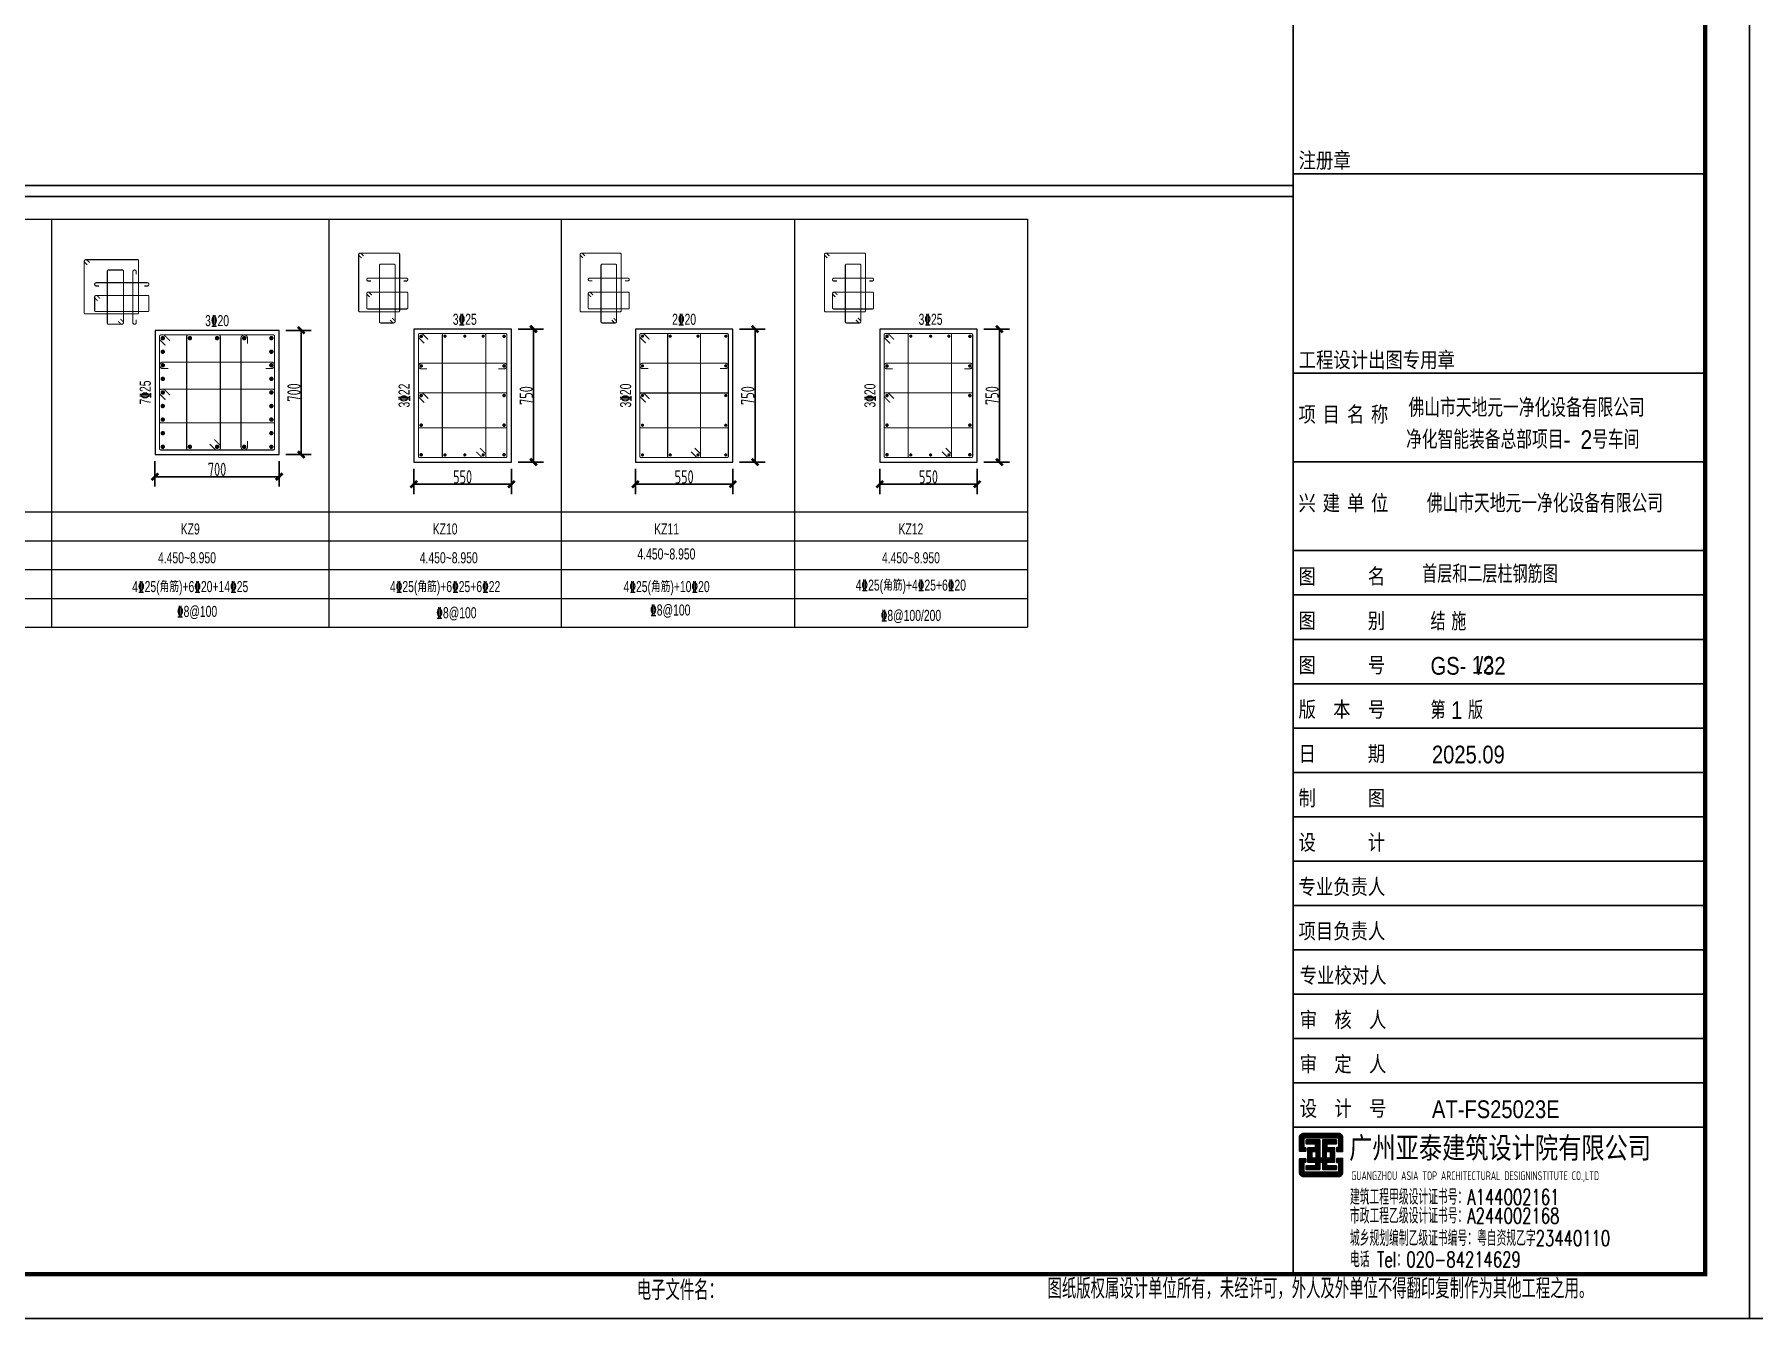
# Model space of a CAD drawing. Extents: x -695511 to 885008, y -751583 to -95266.
# Drawn here: x 291143 to 329928, y -295437 to -266473 of the extents above; entities that cross this region are included whole.
import ezdxf
from ezdxf.enums import TextEntityAlignment as Align

# ---------------------------------------------------------------- set-up
doc = ezdxf.new("R2010")
doc.units = 0
doc.header["$LTSCALE"] = 1000
doc.header["$MEASUREMENT"] = 0
for name, color, linetype in [('13', 13, 'Continuous'), ('14', 1, 'Continuous'), ('_0', 7, 'Continuous'), ('PUB_TITLE', 4, 'Continuous')]:
    doc.layers.add(name, color=color, linetype=linetype)
for name, color, linetype, lineweight in [('柱原位标注', 7, 'Continuous', 18), ('柱尺寸标注', 3, 'Continuous', 18), ('柱截面轮廓', 7, 'Continuous', 18), ('柱箍筋', 1, 'Continuous', 25), ('柱纵筋', 1, 'Continuous', 70), ('柱表文字', 7, 'Continuous', 18), ('柱表边线', 253, 'Continuous', 18)]:
    doc.layers.add(name, color=color, linetype=linetype, lineweight=lineweight)
doc.styles.add('_HZTXT', font='gs_txt.shx', dxfattribs={"width": 0.8, "bigfont": 'HZTXT.shx'})
doc.styles.add('HT', font='simhei.ttf', dxfattribs={"width": 0.7})
doc.styles.add('hztxt', font='romand_pkpm', dxfattribs={"bigfont": 'gbcbig'})
doc.styles.add('hztxt0', font='romans.shx', dxfattribs={"bigfont": 'gbcbig0.shx'})
doc.styles.get("Standard").update_dxf_attribs({"font": 'gbenor.shx', "bigfont": 'gbcbig.shx'})
doc.styles.add('宋体', font='simsun.ttc')
doc.styles.add('样式 1', font='GS_TXT.shx', dxfattribs={"width": 0.7, "height": 375, "bigfont": 'yjkchn.shx'})
doc.styles.add('盈建科标注', font='yjkeng.shx', dxfattribs={"width": 0.7, "height": 300, "bigfont": 'yjkchn.shx'})
doc.dimstyles.new('盈建科结构', dxfattribs={"dimscale": 150, "dimtxt": 2.5, "dimasz": 1, "dimexe": 1.5, "dimexo": 1.5, "dimgap": 1, "dimtad": 1, "dimdec": 0, "dimzin": 0, "dimdsep": 46, "dimtxsty": '盈建科标注', "dimblk": 'ARCHTICK', "dimcen": 0.09, "dimclrt": 7, "dimadec": 0, "dimazin": 0, "dimtfac": 1, "dimtdec": 4, "dimtix": 1, "dimtmove": 2, "dimatfit": 3, "dimfxl": 1, "dimtolj": 1, "dimtzin": 0, "dimarcsym": 0})

# ---------------------------------------------------------------- blocks, each defined once
blk = doc.blocks.new('弘吉车间2')
at = {"layer": '14'}
h = blk.add_hatch(dxfattribs=at)
h.set_pattern_fill('ANSI31', color=256, scale=100, angle=135, style=0)
h.set_pattern_definition([(180, (-226475.39, -78017.824), (-3e-15, -12.5), [])])
edge = h.paths.add_edge_path()
edge.add_line((-9011, 2855), (-9011, 2773))
edge.add_line((-9011, 2773), (-9152, 2773))
edge.add_line((-9152, 2773), (-9152, 3084))
edge.add_arc((-9062, 3084), 90, 90, 180, ccw=False)
edge.add_line((-9062, 3174), (-8271, 3174))
edge.add_arc((-8271, 3084), 90, 0, 90, ccw=False)
edge.add_line((-8181, 3084), (-8181, 2768))
edge.add_line((-8181, 2768), (-8311, 2768))
edge.add_line((-8311, 2768), (-8311, 2862))
edge.add_line((-8311, 2862), (-8282, 2862))
edge.add_line((-8282, 2862), (-8268, 2862))
edge.add_line((-8268, 2862), (-8268, 3074))
edge.add_line((-8268, 3074), (-9055, 3074))
edge.add_line((-9055, 3074), (-9055, 2855))
edge.add_line((-9055, 2855), (-9011, 2855))
h.paths.add_polyline_path([(-8629, 2622), (-8629, 3030), (-8321, 3030), (-8321, 2942), (-8535, 2942), (-8535, 2855), (-8362, 2855), (-8362, 2525), (-8542, 2525), (-8542, 2442), (-8320, 2442), (-8320, 2365), (-8628, 2365), (-8628, 2526), (-8697, 2526), (-8697, 2365), (-9006, 2365), (-9006, 2442), (-8784, 2442), (-8784, 2525), (-8963, 2525), (-8963, 2855), (-8790, 2855), (-8790, 2942), (-9004, 2942), (-9004, 3030), (-8697, 3030), (-8697, 2622)])
h.paths.add_polyline_path([(-8874, 2772), (-8776, 2772), (-8776, 2616), (-8874, 2616)], flags=16)
h.paths.add_polyline_path([(-8452, 2772), (-8549, 2772), (-8549, 2616), (-8452, 2616)], flags=16)
edge = h.paths.add_edge_path()
edge.add_line((-9011, 2525), (-9011, 2607))
edge.add_line((-9011, 2607), (-9152, 2607))
edge.add_line((-9152, 2607), (-9152, 2296))
edge.add_arc((-9062, 2296), 90, 180, 270)
edge.add_line((-9062, 2206), (-8271, 2206))
edge.add_arc((-8271, 2296), 90, 270, 360)
edge.add_line((-8181, 2296), (-8181, 2612))
edge.add_line((-8181, 2612), (-8311, 2612))
edge.add_line((-8311, 2612), (-8311, 2518))
edge.add_line((-8311, 2518), (-8282, 2518))
edge.add_line((-8282, 2518), (-8268, 2518))
edge.add_line((-8268, 2518), (-8268, 2306))
edge.add_line((-8268, 2306), (-9055, 2306))
edge.add_line((-9055, 2306), (-9055, 2525))
edge.add_line((-9055, 2525), (-9011, 2525))
for p, q in [((-9300, 29320), (-9300, 0)), ((-9300, 29320), (0, 29320)), ((-9300, 24820), (0, 24820)), ((-9300, 20320), (0, 20320)), ((-9300, 18320), (0, 18320)), ((-9300, 16320), (0, 16320)), ((-9300, 15320), (0, 15320)), ((-9300, 14320), (0, 14320)), ((-9300, 13320), (0, 13320)), ((-9300, 12320), (0, 12320)), ((-9300, 11320), (0, 11320)), ((-9300, 10320), (0, 10320)), ((-9300, 9320), (0, 9320)), ((-9300, 8320), (0, 8320)), ((-9300, 7320), (0, 7320)), ((-9300, 6320), (0, 6320)), ((-9300, 5320), (0, 5320)), ((-9300, 4320), (0, 4320)), ((-9300, 3320), (0, 3320)), ((-9300, 3320), (0, 3320))]:
    blk.add_line(p, q, dxfattribs=at)
for points in [[(-9300, 0), (0, 0), (0, 29320), (-9300, 29320)], [(-8874, 2772), (-8776, 2772), (-8776, 2616), (-8874, 2616)], [(-8452, 2772), (-8549, 2772), (-8549, 2616), (-8452, 2616)]]:
    blk.add_lwpolyline(points, close=True, dxfattribs=at)
for points in [[(-9011, 2855), (-9011, 2773), (-9152, 2773), (-9152, 3084, -0.414214), (-9062, 3174), (-8271, 3174, -0.414214), (-8181, 3084), (-8181, 2768), (-8311, 2768), (-8311, 2862), (-8282, 2862), (-8268, 2862), (-8268, 3074), (-9055, 3074), (-9055, 2855)], [(-9011, 2525), (-9011, 2607), (-9152, 2607), (-9152, 2296, 0.414214), (-9062, 2206), (-8271, 2206, 0.414214), (-8181, 2296), (-8181, 2612), (-8311, 2612), (-8311, 2518), (-8282, 2518), (-8268, 2518), (-8268, 2306), (-9055, 2306), (-9055, 2525)]]:
    blk.add_lwpolyline(points, format="xyb", close=True, dxfattribs=at)
blk.add_lwpolyline([(-8629, 2622), (-8629, 2622), (-8629, 3030), (-8321, 3030), (-8321, 2942), (-8535, 2942), (-8535, 2855), (-8362, 2855), (-8362, 2525), (-8542, 2525), (-8542, 2442), (-8320, 2442), (-8320, 2365), (-8628, 2365), (-8628, 2526), (-8697, 2526), (-8697, 2365), (-9006, 2365), (-9006, 2442), (-8784, 2442), (-8784, 2525), (-8963, 2525), (-8963, 2855), (-8790, 2855), (-8790, 2942), (-9004, 2942), (-9004, 3030), (-8697, 3030), (-8697, 2622), (-8629, 2622)], dxfattribs=at)
at = {"layer": '13', "color": 7, "style": '_HZTXT', "width": 0.85}
for s, height, p in [('佛山市天地元一净化设备有限公司', 417.91, (-6694, 19336)), ('净化智能装备总部项目-', 417.91, (-6750, 18616)), ('2号车间', 417.9, (-2815, 18616)), ('佛山市天地元一净化设备有限公司', 417.91, (-6282, 17179)), ('结 施', 400, (-6198, 14522)), ('GS-  /32', 400, (-6198, 13522)), ('第 1 版', 400, (-6198, 12522)), ('2025.09', 400, (-6166, 11522)), ('AT-FS25023E', 400, (-6166, 3522))]:
    blk.add_text(s, height=height, dxfattribs=at).set_placement(p)
at = {"layer": '13', "style": 'hztxt', "width": 0.7}
for s, p in [('建筑工程甲级设计证书号：A144002161', (-8015, 1568)), ('市政工程乙级设计证书号：A244002168', (-8015, 1144)), ('城乡规划编制乙级证书编号：粤自资规乙字23440110', (-8015, 639)), ('电话 Tel：020-84214629', (-8015, 159))]:
    blk.add_text(s, height=350, rotation=359.9997, dxfattribs=at).set_placement(p)
at = {"layer": '14'}
for s, height, style, width, p in [('注册章', 350, '宋体', 0.82, (-9173, 24949)), ('工程设计出图专用章', 350, '宋体', 0.82, (-9173, 20449)), ('项', 350, '宋体', 0.82, (-9176, 19220)), ('目', 350, '宋体', 0.82, (-8632, 19220)), ('名', 350, '宋体', 0.82, (-8081, 19220)), ('称', 350, '宋体', 0.82, (-7542, 19220)), ('兴', 350, '宋体', 0.82, (-9176, 17220)), ('建', 350, '宋体', 0.82, (-8632, 17220)), ('单', 350, '宋体', 0.82, (-8081, 17220)), ('位', 350, '宋体', 0.82, (-7542, 17220)), ('图      名', 350, '宋体', 0.82, (-9176, 15566)), ('图      别', 350, '宋体', 0.82, (-9176, 14566)), ('图      号', 350, '宋体', 0.82, (-9176, 13566)), ('版  本  号', 350, '宋体', 0.82, (-9176, 12566)), ('日      期', 350, '宋体', 0.82, (-9176, 11566)), ('制      图', 350, '宋体', 0.82, (-9176, 10566)), ('设      计', 350, '宋体', 0.82, (-9176, 9566)), ('专业负责人', 350, '宋体', 0.82, (-9176, 8566)), ('项目负责人', 350, '宋体', 0.82, (-9176, 7566)), ('专业校对人', 350, '宋体', 0.82, (-9149, 6566, -24845)), ('审  核  人', 350, '宋体', 0.82, (-9149, 5566, -24845)), ('审  定  人', 350, '宋体', 0.82, (-9149, 4566, -24845)), ('设  计  号', 350, '宋体', 0.82, (-9149, 3566, -24845)), ('广州亚泰建筑设计院有限公司', 480, 'HT', 0.8, (-8033, 2612))]:
    blk.add_text(s, height=height, dxfattribs=dict(at, style=style, width=width)).set_placement(p)
at = {"layer": '14', "width": 0.8}
blk.add_text('GUANGZHOU ASIA TOP ARCHITECTURAL DESIGNINSTITUTE CO.,LTD', height=198, rotation=359.9997, dxfattribs=at).set_placement((-7987, 2124, -24845))
at = {"layer": '14', "style": 'hztxt0'}
for s, p in [('电子文件名：', (-24105, -584)), ('图纸版权属设计单位所有，未经许可，外人及外单位不得翻印复制作为其他工程之用。', (-14838, -548))]:
    blk.add_text(s, height=450, rotation=359.9997, dxfattribs=at).set_placement(p)
blk = doc.blocks.new('_ArchTick')
at = {"color": 0, "linetype": 'ByBlock', "const_width": 0.4}
blk.add_lwpolyline([(-0.5, -0.5), (0.5, 0.5)], dxfattribs=at)
blk = doc.blocks.new('*D364')
at = {"layer": 'Defpoints', "color": 0, "transparency": 16777216}
for p in [(293864, -275948), (296664, -275948), (296664, -276448)]:
    blk.add_point(p, dxfattribs=at)
at = {"layer": '柱尺寸标注', "color": 0, "lineweight": -2, "transparency": 16777216}
for p, q in [((293864, -276098), (293864, -276673)), ((296664, -276098), (296664, -276673)), ((293864, -276448), (296664, -276448))]:
    blk.add_line(p, q, dxfattribs=at)
at = {"layer": '柱尺寸标注', "color": 0, "linetype": 'ByBlock', "lineweight": -2, "transparency": 16777216, "xscale": 150, "yscale": 150, "zscale": 150, "rotation": 180}
blk.add_blockref('_ArchTick', (293864, -276448), dxfattribs=at)
at = {"layer": '柱尺寸标注', "color": 0, "linetype": 'ByBlock', "lineweight": -2, "transparency": 16777216, "xscale": 150, "yscale": 150, "zscale": 150}
blk.add_blockref('_ArchTick', (296664, -276448), dxfattribs=at)
at = {"layer": '柱尺寸标注', "color": 7, "lineweight": 18, "transparency": 16777216, "insert": (295264, -276283), "char_height": 300, "attachment_point": 5, "style": '盈建科标注'}
blk.add_mtext('\\A1;700', dxfattribs=at)
blk = doc.blocks.new('*D365')
at = {"layer": 'Defpoints', "color": 0, "transparency": 16777216}
for p in [(296664, -273148), (297164, -273148), (296664, -275948)]:
    blk.add_point(p, dxfattribs=at)
at = {"layer": '柱尺寸标注', "color": 0, "lineweight": -2, "transparency": 16777216}
for p, q in [((296814, -273148), (297389, -273148)), ((297164, -275948), (297164, -273148)), ((296814, -275948), (297389, -275948))]:
    blk.add_line(p, q, dxfattribs=at)
at = {"layer": '柱尺寸标注', "color": 0, "linetype": 'ByBlock', "lineweight": -2, "transparency": 16777216, "xscale": 150, "yscale": 150, "zscale": 150}
for p, rotation in [((297164, -273148), 90), ((297164, -275948), 270)]:
    blk.add_blockref('_ArchTick', p, dxfattribs=dict(at, rotation=rotation))
at = {"layer": '柱尺寸标注', "color": 7, "lineweight": 18, "transparency": 16777216, "insert": (296999, -274548), "char_height": 300, "attachment_point": 5, "rotation": 90, "style": '盈建科标注'}
blk.add_mtext('\\A1;700', dxfattribs=at)
blk = doc.blocks.new('*D376')
at = {"layer": 'Defpoints', "color": 0, "transparency": 16777216}
for p in [(299704, -276118), (301904, -276118), (301904, -276618)]:
    blk.add_point(p, dxfattribs=at)
at = {"layer": '柱尺寸标注', "color": 0, "lineweight": -2, "transparency": 16777216}
for p, q in [((299704, -276268), (299704, -276843)), ((301904, -276268), (301904, -276843)), ((299704, -276618), (301904, -276618))]:
    blk.add_line(p, q, dxfattribs=at)
at = {"layer": '柱尺寸标注', "color": 0, "linetype": 'ByBlock', "lineweight": -2, "transparency": 16777216, "xscale": 150, "yscale": 150, "zscale": 150, "rotation": 180}
blk.add_blockref('_ArchTick', (299704, -276618), dxfattribs=at)
at = {"layer": '柱尺寸标注', "color": 0, "linetype": 'ByBlock', "lineweight": -2, "transparency": 16777216, "xscale": 150, "yscale": 150, "zscale": 150}
blk.add_blockref('_ArchTick', (301904, -276618), dxfattribs=at)
at = {"layer": '柱尺寸标注', "color": 7, "lineweight": 18, "transparency": 16777216, "insert": (300804, -276453), "char_height": 300, "attachment_point": 5, "style": '盈建科标注'}
blk.add_mtext('\\A1;550', dxfattribs=at)
blk = doc.blocks.new('*D377')
at = {"layer": 'Defpoints', "color": 0, "transparency": 16777216}
for p in [(301904, -273118), (302404, -273118), (301904, -276118)]:
    blk.add_point(p, dxfattribs=at)
at = {"layer": '柱尺寸标注', "color": 0, "lineweight": -2, "transparency": 16777216}
for p, q in [((302054, -273118), (302629, -273118)), ((302404, -276118), (302404, -273118)), ((302054, -276118), (302629, -276118))]:
    blk.add_line(p, q, dxfattribs=at)
at = {"layer": '柱尺寸标注', "color": 0, "linetype": 'ByBlock', "lineweight": -2, "transparency": 16777216, "xscale": 150, "yscale": 150, "zscale": 150}
for p, rotation in [((302404, -273118), 90), ((302404, -276118), 270)]:
    blk.add_blockref('_ArchTick', p, dxfattribs=dict(at, rotation=rotation))
at = {"layer": '柱尺寸标注', "color": 7, "lineweight": 18, "transparency": 16777216, "insert": (302239, -274618), "char_height": 300, "attachment_point": 5, "rotation": 90, "style": '盈建科标注'}
blk.add_mtext('\\A1;750', dxfattribs=at)
blk = doc.blocks.new('*D378')
at = {"layer": 'Defpoints', "color": 0, "transparency": 16777216}
for p in [(304701, -276118), (306901, -276118), (306901, -276618)]:
    blk.add_point(p, dxfattribs=at)
at = {"layer": '柱尺寸标注', "color": 0, "lineweight": -2, "transparency": 16777216}
for p, q in [((304701, -276268), (304701, -276843)), ((306901, -276268), (306901, -276843)), ((304701, -276618), (306901, -276618))]:
    blk.add_line(p, q, dxfattribs=at)
at = {"layer": '柱尺寸标注', "color": 0, "linetype": 'ByBlock', "lineweight": -2, "transparency": 16777216, "xscale": 150, "yscale": 150, "zscale": 150, "rotation": 180}
blk.add_blockref('_ArchTick', (304701, -276618), dxfattribs=at)
at = {"layer": '柱尺寸标注', "color": 0, "linetype": 'ByBlock', "lineweight": -2, "transparency": 16777216, "xscale": 150, "yscale": 150, "zscale": 150}
blk.add_blockref('_ArchTick', (306901, -276618), dxfattribs=at)
at = {"layer": '柱尺寸标注', "color": 7, "lineweight": 18, "transparency": 16777216, "insert": (305801, -276453), "char_height": 300, "attachment_point": 5, "style": '盈建科标注'}
blk.add_mtext('\\A1;550', dxfattribs=at)
blk = doc.blocks.new('*D379')
at = {"layer": 'Defpoints', "color": 0, "transparency": 16777216}
for p in [(306901, -273118), (307401, -273118), (306901, -276118)]:
    blk.add_point(p, dxfattribs=at)
at = {"layer": '柱尺寸标注', "color": 0, "lineweight": -2, "transparency": 16777216}
for p, q in [((307051, -273118), (307626, -273118)), ((307401, -276118), (307401, -273118)), ((307051, -276118), (307626, -276118))]:
    blk.add_line(p, q, dxfattribs=at)
at = {"layer": '柱尺寸标注', "color": 0, "linetype": 'ByBlock', "lineweight": -2, "transparency": 16777216, "xscale": 150, "yscale": 150, "zscale": 150}
for p, rotation in [((307401, -273118), 90), ((307401, -276118), 270)]:
    blk.add_blockref('_ArchTick', p, dxfattribs=dict(at, rotation=rotation))
at = {"layer": '柱尺寸标注', "color": 7, "lineweight": 18, "transparency": 16777216, "insert": (307236, -274618), "char_height": 300, "attachment_point": 5, "rotation": 90, "style": '盈建科标注'}
blk.add_mtext('\\A1;750', dxfattribs=at)
blk = doc.blocks.new('*D380')
at = {"layer": 'Defpoints', "color": 0, "transparency": 16777216}
for p in [(310213, -276118), (312413, -276118), (312413, -276618)]:
    blk.add_point(p, dxfattribs=at)
at = {"layer": '柱尺寸标注', "color": 0, "lineweight": -2, "transparency": 16777216}
for p, q in [((310213, -276268), (310213, -276843)), ((312413, -276268), (312413, -276843)), ((310213, -276618), (312413, -276618))]:
    blk.add_line(p, q, dxfattribs=at)
at = {"layer": '柱尺寸标注', "color": 0, "linetype": 'ByBlock', "lineweight": -2, "transparency": 16777216, "xscale": 150, "yscale": 150, "zscale": 150, "rotation": 180}
blk.add_blockref('_ArchTick', (310213, -276618), dxfattribs=at)
at = {"layer": '柱尺寸标注', "color": 0, "linetype": 'ByBlock', "lineweight": -2, "transparency": 16777216, "xscale": 150, "yscale": 150, "zscale": 150}
blk.add_blockref('_ArchTick', (312413, -276618), dxfattribs=at)
at = {"layer": '柱尺寸标注', "color": 7, "lineweight": 18, "transparency": 16777216, "insert": (311313, -276453), "char_height": 300, "attachment_point": 5, "style": '盈建科标注'}
blk.add_mtext('\\A1;550', dxfattribs=at)
blk = doc.blocks.new('*D381')
at = {"layer": 'Defpoints', "color": 0, "transparency": 16777216}
for p in [(312413, -273118), (312913, -273118), (312413, -276118)]:
    blk.add_point(p, dxfattribs=at)
at = {"layer": '柱尺寸标注', "color": 0, "lineweight": -2, "transparency": 16777216}
for p, q in [((312563, -273118), (313138, -273118)), ((312913, -276118), (312913, -273118)), ((312563, -276118), (313138, -276118))]:
    blk.add_line(p, q, dxfattribs=at)
at = {"layer": '柱尺寸标注', "color": 0, "linetype": 'ByBlock', "lineweight": -2, "transparency": 16777216, "xscale": 150, "yscale": 150, "zscale": 150}
for p, rotation in [((312913, -273118), 90), ((312913, -276118), 270)]:
    blk.add_blockref('_ArchTick', p, dxfattribs=dict(at, rotation=rotation))
at = {"layer": '柱尺寸标注', "color": 7, "lineweight": 18, "transparency": 16777216, "insert": (312748, -274618), "char_height": 300, "attachment_point": 5, "rotation": 90, "style": '盈建科标注'}
blk.add_mtext('\\A1;750', dxfattribs=at)

msp = doc.modelspace()

# ---------------------------------------------------------------- linework, layer by layer
at = {"layer": '_0'}
for points in [[(248237.5, -269877.3), (319537.5, -269877.3)], [(248237.5, -270126.3), (319537.5, -270126.3)]]:
    msp.add_lwpolyline(points, dxfattribs=at)
at = {"layer": 'PUB_TITLE'}
for points in [[(245737.5, -295436.5), (329837.5, -295436.5), (329837.5, -236036.5), (245737.5, -236036.5)], [(329837.5, -295436.5), (329837.5, -242936.5), (404087.5, -242936.5), (404087.5, -295436.5)]]:
    msp.add_lwpolyline(points, close=True, dxfattribs=at)
at = {"layer": 'PUB_TITLE', "const_width": 100}
msp.add_lwpolyline([(248237.5, -294436.5), (328837.5, -294436.5), (328837.5, -237036.5), (248237.5, -237036.5)], close=True, dxfattribs=at)
at = {"layer": '柱截面轮廓', "lineweight": 18}
for points in [[(296664.3, -273148.3), (293864.3, -273148.3), (293864.3, -275948.3), (296664.3, -275948.3)], [(301904.3, -273118.3), (299704.3, -273118.3), (299704.3, -276118.3), (301904.3, -276118.3)], [(306900.9, -273118.3), (304700.9, -273118.3), (304700.9, -276118.3), (306900.9, -276118.3)], [(312412.5, -273118.3), (310212.5, -273118.3), (310212.5, -276118.3), (312412.5, -276118.3)]]:
    msp.add_lwpolyline(points, close=True, dxfattribs=at)
at = {"layer": '柱箍筋', "lineweight": 25, "const_width": 25}
for points in [[(298570.5, -271471.9), (298513.9, -271415.4, 0.6681786), (298458.4, -271438.3), (298458.4, -272705.8, 0.4142136), (298483.4, -272730.8), (299358.4, -272730.8, 0.4142136), (299383.4, -272705.8), (299383.4, -271430.8, 0.4142136), (299358.4, -271405.8), (298490.9, -271405.8, 0.6681786), (298468, -271461.3), (298524.5, -271517.9)], [(303563.7, -271471.3), (303507.2, -271414.8, 0.6681786), (303455.1, -271436.3), (303455.1, -272705.8, 0.4142136), (303480.1, -272730.8), (304355.1, -272730.8, 0.4142136), (304380.1, -272705.8), (304380.1, -271430.8, 0.4142136), (304355.1, -271405.8), (303485.6, -271405.8, 0.6681786), (303464, -271457.9), (303520.6, -271514.5)], [(309078.7, -271471.9), (309022.2, -271415.4, 0.6681786), (308966.7, -271438.3), (308966.7, -272705.8, 0.4142136), (308991.7, -272730.8), (309866.7, -272730.8, 0.4142136), (309891.7, -272705.8), (309891.7, -271430.8, 0.4142136), (309866.7, -271405.8), (308999.2, -271405.8, 0.6681786), (308976.2, -271461.3), (309032.8, -271517.9)], [(292389, -271620.1), (292332.4, -271563.5, 0.6681786), (292268.4, -271590), (292268.4, -272752.5, 0.4142136), (292293.4, -272777.5), (293468.4, -272777.5, 0.4142136), (293493.4, -272752.5), (293493.4, -271577.5, 0.4142136), (293468.4, -271552.5), (292305.9, -271552.5, 0.6681786), (292279.4, -271616.5), (292336, -271673.1)], [(293031.2, -272943.3), (293087.7, -272999.9, 0.6681786), (293151.8, -272973.3), (293151.8, -271810.8, 0.4142136), (293126.8, -271785.8), (292814.3, -271785.8, 0.4142136), (292789.3, -271810.8), (292789.3, -272985.8, 0.4142136), (292814.3, -273010.8), (293114.3, -273010.8, 0.6681786), (293140.8, -272946.8), (293084.2, -272890.2)], [(293439.3, -272909.3), (293439.3, -272973.3, -1), (293364.3, -272973.3), (293364.3, -271823.3, -1), (293439.3, -271823.3), (293439.3, -271887.3)], [(299168, -272914.7), (299224.6, -272971.3, 0.6681786), (299280.1, -272948.3), (299280.1, -271680.8, 0.4142136), (299255.1, -271655.8), (298953.4, -271655.8, 0.4142136), (298928.4, -271680.8), (298928.4, -272955.8, 0.4142136), (298953.4, -272980.8), (299247.6, -272980.8, 0.6681786), (299270.6, -272925.4), (299214, -272868.8)], [(304166.8, -272915.3), (304223.4, -272971.9, 0.6681786), (304275.4, -272950.3), (304275.4, -271680.8, 0.4142136), (304250.4, -271655.8), (303951.4, -271655.8, 0.4142136), (303926.4, -271680.8), (303926.4, -272955.8, 0.4142136), (303951.4, -272980.8), (304244.9, -272980.8, 0.6681786), (304266.5, -272928.8), (304209.9, -272872.2)], [(309676.3, -272914.7), (309732.9, -272971.3, 0.6681786), (309788.4, -272948.3), (309788.4, -271680.8, 0.4142136), (309763.4, -271655.8), (309461.7, -271655.8, 0.4142136), (309436.7, -271680.8), (309436.7, -272955.8, 0.4142136), (309461.7, -272980.8), (309755.9, -272980.8, 0.6681786), (309778.8, -272925.4), (309722.3, -272868.8)], [(292603.3, -272148.3), (292539.3, -272148.3, -1), (292539.3, -272073.3), (293689.3, -272073.3, -1), (293689.3, -272148.3), (293625.3, -272148.3)], [(298738.3, -272035.8), (298674.3, -272035.8, -1), (298674.3, -271970.8), (299534.3, -271970.8, -1), (299534.3, -272035.8), (299470.3, -272035.8)], [(298707.9, -272397.9), (298651.3, -272341.3, -0.6681786), (298674.3, -272285.8), (299541.8, -272285.8, -0.4142136), (299566.8, -272310.8), (299566.8, -272640.8, -0.4142136), (299541.8, -272665.8), (298666.8, -272665.8, -0.4142136), (298641.8, -272640.8), (298641.8, -272318.3, -0.6681786), (298697.2, -272295.4), (298753.8, -272351.9)], [(303732.9, -272032.8), (303668.9, -272032.8, -1), (303668.9, -271971.8), (304532.9, -271971.8, -1), (304532.9, -272032.8), (304468.9, -272032.8)], [(309246.5, -272035.8), (309182.5, -272035.8, -1), (309182.5, -271970.8), (310042.5, -271970.8, -1), (310042.5, -272035.8), (309978.5, -272035.8)], [(309216.1, -272397.9), (309159.5, -272341.3, -0.6681786), (309182.5, -272285.8), (310050, -272285.8, -0.4142136), (310075, -272310.8), (310075, -272640.8, -0.4142136), (310050, -272665.8), (309175, -272665.8, -0.4142136), (309150, -272640.8), (309150, -272318.3, -0.6681786), (309205.5, -272295.4), (309262.1, -272351.9)], [(292569.3, -272481.4), (292512.7, -272424.9, -0.6681786), (292539.3, -272360.8), (293701.8, -272360.8, -0.4142136), (293726.8, -272385.8), (293726.8, -272698.3, -0.4142136), (293701.8, -272723.3), (292526.8, -272723.3, -0.4142136), (292501.8, -272698.3), (292501.8, -272398.3, -0.6681786), (292565.8, -272371.8), (292622.3, -272428.4)], [(303703.9, -272396.5), (303647.4, -272339.9, -0.6681786), (303668.9, -272287.8), (304538.4, -272287.8, -0.4142136), (304563.4, -272312.8), (304563.4, -272639.8, -0.4142136), (304538.4, -272664.8), (303663.4, -272664.8, -0.4142136), (303638.4, -272639.8), (303638.4, -272318.3, -0.6681786), (303690.5, -272296.8), (303747.1, -272353.3)], [(294203.7, -273385.2), (294078.4, -273260, 0.1989124), (294056.4, -273250.8), (293998, -273250.8, 0.4142136), (293966.8, -273282.1), (293966.8, -275814.6, 0.4142136), (293998, -275845.8), (296530.5, -275845.8, 0.4142136), (296561.8, -275814.6), (296561.8, -273282.1, 0.4142136), (296530.5, -273250.8), (293998, -273250.8, 0.4142136), (293966.8, -273282.1), (293966.8, -273340.4, 0.1989124), (293975.9, -273362.5), (294101.1, -273487.7)], [(295099.9, -275711.5), (295225.1, -275836.7, 0.1989124), (295247.2, -275845.8), (295305.5, -275845.8, 0.4142136), (295336.8, -275814.6), (295336.8, -273282.1, 0.4142136), (295305.5, -273250.8), (294610.5, -273250.8, 0.4142136), (294579.3, -273282.1), (294579.3, -275814.6, 0.4142136), (294610.5, -275845.8), (295305.5, -275845.8, 0.4142136), (295336.8, -275814.6), (295336.8, -275756.2, 0.1989124), (295327.6, -275734.2), (295202.4, -275608.9)], [(295949.3, -275645.3), (295949.3, -275773.3, -1), (295804.3, -275773.3), (295804.3, -273323.3, -1), (295949.3, -273323.3), (295949.3, -273451.3)], [(300026.6, -273352.3), (299902.8, -273228.5, 0.1989124), (299884.3, -273220.8), (299833, -273220.8, 0.4142136), (299806.8, -273247.1), (299806.8, -275989.6, 0.4142136), (299833, -276015.8), (301775.5, -276015.8, 0.4142136), (301801.8, -275989.6), (301801.8, -273247.1, 0.4142136), (301775.5, -273220.8), (299833, -273220.8, 0.4142136), (299806.8, -273247.1), (299806.8, -273298.3, 0.1989124), (299814.5, -273316.9), (299938.2, -273440.7)], [(301112.3, -275885.6), (301235.2, -276008.5, 0.1989124), (301252.9, -276015.8), (301300.3, -276015.8, 0.4142136), (301325.3, -275990.8), (301325.3, -273245.8, 0.4142136), (301300.3, -273220.8), (300372.3, -273220.8, 0.4142136), (300347.3, -273245.8), (300347.3, -275990.8, 0.4142136), (300372.3, -276015.8), (301300.3, -276015.8, 0.4142136), (301325.3, -275990.8), (301325.3, -275943.5, 0.1989124), (301317.9, -275925.8), (301195, -275802.8)], [(305016.4, -273351.1), (304893.5, -273228.2, 0.1989124), (304875.8, -273220.8), (304828.4, -273220.8, 0.4142136), (304803.4, -273245.8), (304803.4, -275990.8, 0.4142136), (304828.4, -276015.8), (306773.4, -276015.8, 0.4142136), (306798.4, -275990.8), (306798.4, -273245.8, 0.4142136), (306773.4, -273220.8), (304828.4, -273220.8, 0.4142136), (304803.4, -273245.8), (304803.4, -273293.2, 0.1989124), (304810.8, -273310.9), (304933.7, -273433.8)], [(305959.4, -275885.6), (306082.4, -276008.5, 0.1989124), (306100.1, -276015.8), (306147.4, -276015.8, 0.4142136), (306172.4, -275990.8), (306172.4, -273245.8, 0.4142136), (306147.4, -273220.8), (305454.4, -273220.8, 0.4142136), (305429.4, -273245.8), (305429.4, -275990.8, 0.4142136), (305454.4, -276015.8), (306147.4, -276015.8, 0.4142136), (306172.4, -275990.8), (306172.4, -275943.5, 0.1989124), (306165.1, -275925.8), (306042.2, -275802.8)], [(310534.9, -273352.3), (310411.1, -273228.5, 0.1989124), (310392.5, -273220.8), (310341.3, -273220.8, 0.4142136), (310315, -273247.1), (310315, -275989.6, 0.4142136), (310341.3, -276015.8), (312283.8, -276015.8, 0.4142136), (312310, -275989.6), (312310, -273247.1, 0.4142136), (312283.8, -273220.8), (310341.3, -273220.8, 0.4142136), (310315, -273247.1), (310315, -273298.3, 0.1989124), (310322.7, -273316.9), (310446.5, -273440.7)], [(311620.5, -275885.6), (311743.5, -276008.5, 0.1989124), (311761.1, -276015.8), (311808.5, -276015.8, 0.4142136), (311833.5, -275990.8), (311833.5, -273245.8, 0.4142136), (311808.5, -273220.8), (310880.5, -273220.8, 0.4142136), (310855.5, -273245.8), (310855.5, -275990.8, 0.4142136), (310880.5, -276015.8), (311808.5, -276015.8, 0.4142136), (311833.5, -275990.8), (311833.5, -275943.5, 0.1989124), (311826.2, -275925.8), (311703.3, -275802.8)], [(294167.3, -274008.3), (294039.3, -274008.3, -1), (294039.3, -273863.3), (296489.3, -273863.3, -1), (296489.3, -274008.3), (296361.3, -274008.3)], [(299997.3, -274013.3), (299869.3, -274013.3, -1), (299869.3, -273888.3), (301739.3, -273888.3, -1), (301739.3, -274013.3), (301611.3, -274013.3)], [(304989.9, -274007.3), (304861.9, -274007.3, -1), (304861.9, -273890.3), (306739.9, -273890.3, -1), (306739.9, -274007.3), (306611.9, -274007.3)], [(310505.5, -274013.3), (310377.5, -274013.3, -1), (310377.5, -273888.3), (312247.5, -273888.3, -1), (312247.5, -274013.3), (312119.5, -274013.3)], [(294101.1, -274712.7), (293975.9, -274587.5, -0.1989124), (293966.8, -274565.4), (293966.8, -274507.1, -0.4142136), (293998, -274475.8), (296530.5, -274475.8, -0.4142136), (296561.8, -274507.1), (296561.8, -275202.1, -0.4142136), (296530.5, -275233.3), (293998, -275233.3, -0.4142136), (293966.8, -275202.1), (293966.8, -274507.1, -0.4142136), (293998, -274475.8), (294056.4, -274475.8, -0.1989124), (294078.4, -274485), (294203.7, -274610.2)], [(299938.2, -274775.7), (299814.5, -274651.9, -0.1989124), (299806.8, -274633.3), (299806.8, -274582.1, -0.4142136), (299833, -274555.8), (301775.5, -274555.8, -0.4142136), (301801.8, -274582.1), (301801.8, -275322.1, -0.4142136), (301775.5, -275348.3), (299833, -275348.3, -0.4142136), (299806.8, -275322.1), (299806.8, -274582.1, -0.4142136), (299833, -274555.8), (299884.3, -274555.8, -0.1989124), (299902.8, -274563.5), (300026.6, -274687.3)], [(304933.7, -274772.8), (304810.8, -274649.9, -0.1989124), (304803.4, -274632.2), (304803.4, -274584.8, -0.4142136), (304828.4, -274559.8), (306773.4, -274559.8, -0.4142136), (306798.4, -274584.8), (306798.4, -275321.3, -0.4142136), (306773.4, -275346.3), (304828.4, -275346.3, -0.4142136), (304803.4, -275321.3), (304803.4, -274584.8, -0.4142136), (304828.4, -274559.8), (304875.8, -274559.8, -0.1989124), (304893.5, -274567.2), (305016.4, -274690.1)], [(310446.5, -274775.7), (310322.7, -274651.9, -0.1989124), (310315, -274633.3), (310315, -274582.1, -0.4142136), (310341.3, -274555.8), (312283.8, -274555.8, -0.4142136), (312310, -274582.1), (312310, -275322.1, -0.4142136), (312283.8, -275348.3), (310341.3, -275348.3, -0.4142136), (310315, -275322.1), (310315, -274582.1, -0.4142136), (310341.3, -274555.8), (310392.5, -274555.8, -0.1989124), (310411.1, -274563.5), (310534.9, -274687.3)]]:
    msp.add_lwpolyline(points, format="xyb", dxfattribs=at)
at = {"layer": '柱纵筋', "lineweight": 70}
for points, const_width in [([(294064.3, -273323.3, 1), (294014.3, -273323.3, 1)], 50), ([(296514.3, -273323.3, 1), (296464.3, -273323.3, 1)], 50), ([(299889.3, -273283.3, 1), (299849.3, -273283.3, 1)], 40), ([(300423.8, -273279.3, 1), (300387.8, -273279.3, 1)], 36), ([(300871.8, -273279.3, 1), (300835.8, -273279.3, 1)], 36), ([(301284.8, -273279.3, 1), (301248.8, -273279.3, 1)], 36), ([(301759.3, -273283.3, 1), (301719.3, -273283.3, 1)], 40), ([(304879.9, -273279.3, 1), (304843.9, -273279.3, 1)], 36), ([(305505.9, -273279.3, 1), (305469.9, -273279.3, 1)], 36), ([(306131.9, -273279.3, 1), (306095.9, -273279.3, 1)], 36), ([(306757.9, -273279.3, 1), (306721.9, -273279.3, 1)], 36), ([(310397.5, -273283.3, 1), (310357.5, -273283.3, 1)], 40), ([(310932, -273279.3, 1), (310896, -273279.3, 1)], 36), ([(311380, -273279.3, 1), (311344, -273279.3, 1)], 36), ([(311793, -273279.3, 1), (311757, -273279.3, 1)], 36), ([(312267.5, -273283.3, 1), (312227.5, -273283.3, 1)], 40), ([(294064.3, -273629.6, 1), (294014.3, -273629.6, 1)], 50), ([(296514.3, -273629.6, 1), (296464.3, -273629.6, 1)], 50), ([(294064.3, -273935.8, 1), (294014.3, -273935.8, 1)], 50), ([(294064.3, -274242.1, 1), (294014.3, -274242.1, 1)], 50), ([(296514.3, -273935.8, 1), (296464.3, -273935.8, 1)], 50), ([(296514.3, -274242.1, 1), (296464.3, -274242.1, 1)], 50), ([(299889.3, -273950.8, 1), (299849.3, -273950.8, 1)], 40), ([(301759.3, -273950.8, 1), (301719.3, -273950.8, 1)], 40), ([(304879.9, -273948.8, 1), (304843.9, -273948.8, 1)], 36), ([(306757.9, -273948.8, 1), (306721.9, -273948.8, 1)], 36), ([(310397.5, -273950.8, 1), (310357.5, -273950.8, 1)], 40), ([(312267.5, -273950.8, 1), (312227.5, -273950.8, 1)], 40), ([(294064.3, -274548.3, 1), (294014.3, -274548.3, 1)], 50), ([(296514.3, -274548.3, 1), (296464.3, -274548.3, 1)], 50), ([(299889.3, -274618.3, 1), (299849.3, -274618.3, 1)], 40), ([(301759.3, -274618.3, 1), (301719.3, -274618.3, 1)], 40), ([(304879.9, -274618.3, 1), (304843.9, -274618.3, 1)], 36), ([(306757.9, -274618.3, 1), (306721.9, -274618.3, 1)], 36), ([(310397.5, -274618.3, 1), (310357.5, -274618.3, 1)], 40), ([(312267.5, -274618.3, 1), (312227.5, -274618.3, 1)], 40), ([(294064.3, -274854.6, 1), (294014.3, -274854.6, 1)], 50), ([(296514.3, -274854.6, 1), (296464.3, -274854.6, 1)], 50), ([(294064.3, -275160.8, 1), (294014.3, -275160.8, 1)], 50), ([(296514.3, -275160.8, 1), (296464.3, -275160.8, 1)], 50), ([(299889.3, -275285.8, 1), (299849.3, -275285.8, 1)], 40), ([(301759.3, -275285.8, 1), (301719.3, -275285.8, 1)], 40), ([(304879.9, -275287.8, 1), (304843.9, -275287.8, 1)], 36), ([(306757.9, -275287.8, 1), (306721.9, -275287.8, 1)], 36), ([(310397.5, -275285.8, 1), (310357.5, -275285.8, 1)], 40), ([(312267.5, -275285.8, 1), (312227.5, -275285.8, 1)], 40), ([(294064.3, -275467.1, 1), (294014.3, -275467.1, 1)], 50), ([(294064.3, -275773.3, 1), (294014.3, -275773.3, 1)], 50), ([(296514.3, -275467.1, 1), (296464.3, -275467.1, 1)], 50), ([(296514.3, -275773.3, 1), (296464.3, -275773.3, 1)], 50), ([(299889.3, -275953.3, 1), (299849.3, -275953.3, 1)], 40), ([(300423.8, -275957.3, 1), (300387.8, -275957.3, 1)], 36), ([(300871.8, -275957.3, 1), (300835.8, -275957.3, 1)], 36), ([(301284.8, -275957.3, 1), (301248.8, -275957.3, 1)], 36), ([(301759.3, -275953.3, 1), (301719.3, -275953.3, 1)], 40), ([(304879.9, -275957.3, 1), (304843.9, -275957.3, 1)], 36), ([(305505.9, -275957.3, 1), (305469.9, -275957.3, 1)], 36), ([(306131.9, -275957.3, 1), (306095.9, -275957.3, 1)], 36), ([(306757.9, -275957.3, 1), (306721.9, -275957.3, 1)], 36), ([(310397.5, -275953.3, 1), (310357.5, -275953.3, 1)], 40), ([(310932, -275957.3, 1), (310896, -275957.3, 1)], 36), ([(311380, -275957.3, 1), (311344, -275957.3, 1)], 36), ([(311793, -275957.3, 1), (311757, -275957.3, 1)], 36), ([(312267.5, -275953.3, 1), (312227.5, -275953.3, 1)], 40)]:
    msp.add_lwpolyline(points, format="xyb", close=True, dxfattribs=dict(at, const_width=const_width))
at = {"layer": '柱纵筋', "lineweight": 35, "const_width": 50}
for points in [[(294676.8, -273323.3, 1), (294626.8, -273323.3, 1)], [(295289.3, -273323.3, 1), (295239.3, -273323.3, 1)], [(295901.8, -273323.3, 1), (295851.8, -273323.3, 1)], [(294676.8, -275773.3, 1), (294626.8, -275773.3, 1)], [(295289.3, -275773.3, 1), (295239.3, -275773.3, 1)], [(295901.8, -275773.3, 1), (295851.8, -275773.3, 1)]]:
    msp.add_lwpolyline(points, format="xyb", close=True, dxfattribs=at)
at = {"layer": '柱表边线', "lineweight": 18}
for p, q in [((285949.3, -270643.3), (291529.3, -270643.3)), ((291529.3, -270643.3), (291529.3, -277243.3)), ((291529.3, -270643.3), (291529.3, -277243.3)), ((291529.3, -270643.3), (291529.3, -277243.3)), ((291529.3, -270643.3), (291529.3, -277243.3)), ((291529.3, -270643.3), (297789.3, -270643.3)), ((292716.5, -270643.3), (297974.7, -270643.3)), ((297789.3, -270643.3), (297789.3, -277243.3)), ((297789.3, -270643.3), (297789.3, -277243.3)), ((297789.3, -270643.3), (297789.3, -277243.3)), ((297789.3, -270643.3), (297789.3, -277243.3)), ((297789.3, -270643.3), (303029.3, -270643.3)), ((297992.9, -270643.3), (303251.1, -270643.3)), ((303029.3, -270643.3), (303029.3, -277243.3)), ((303029.3, -270643.3), (303029.3, -277243.3)), ((303029.3, -270643.3), (303029.3, -277243.3)), ((303029.3, -270643.3), (305529.3, -270643.3)), ((303029.3, -270643.3), (303029.3, -277243.3)), ((303029.3, -270643.3), (308288.4, -270643.3)), ((308288.4, -270643.3), (308288.4, -277243.3)), ((308288.4, -270643.3), (308288.4, -277243.3)), ((308288.4, -270643.3), (308288.4, -277243.3)), ((308288.4, -270643.3), (308288.4, -277243.3)), ((308288.4, -270643.3), (313546.6, -270643.3)), ((313546.6, -270643.3), (313546.6, -277243.3)), ((313546.6, -270643.3), (313546.6, -277243.3)), ((285949.3, -277243.3), (291529.3, -277243.3)), ((291529.3, -277243.3), (291529.3, -277893.3)), ((291529.3, -277243.3), (291529.3, -277893.3)), ((291529.3, -277243.3), (291529.3, -277893.3)), ((291529.3, -277243.3), (297789.3, -277243.3)), ((291529.3, -277243.3), (291529.3, -277893.3)), ((297789.3, -277243.3), (297789.3, -277893.3)), ((297789.3, -277243.3), (297789.3, -277893.3)), ((297789.3, -277243.3), (297789.3, -277893.3)), ((297789.3, -277243.3), (303029.3, -277243.3)), ((297789.3, -277243.3), (297789.3, -277893.3)), ((303029.3, -277243.3), (303029.3, -277893.3)), ((303029.3, -277243.3), (303029.3, -277893.3)), ((303029.3, -277243.3), (303029.3, -277893.3)), ((303029.3, -277243.3), (308288.4, -277243.3)), ((303029.3, -277243.3), (303029.3, -277893.3)), ((308288.4, -277243.3), (308288.4, -277893.3)), ((308288.4, -277243.3), (308288.4, -277893.3)), ((308288.4, -277243.3), (308288.4, -277893.3)), ((308288.4, -277243.3), (313546.6, -277243.3)), ((308288.4, -277243.3), (308288.4, -277893.3)), ((313546.6, -277243.3), (313546.6, -277893.3)), ((313546.6, -277243.3), (313546.6, -277893.3)), ((285949.3, -277893.3), (291529.3, -277893.3)), ((291529.3, -277893.3), (291529.3, -278543.3)), ((291529.3, -277893.3), (291529.3, -278543.3)), ((291529.3, -277893.3), (291529.3, -278543.3)), ((291529.3, -277893.3), (297789.3, -277893.3)), ((291529.3, -277893.3), (291529.3, -278543.3)), ((297789.3, -277893.3), (297789.3, -278543.3)), ((297789.3, -277893.3), (297789.3, -278543.3)), ((297789.3, -277893.3), (297789.3, -278543.3)), ((297789.3, -277893.3), (303029.3, -277893.3)), ((297789.3, -277893.3), (297789.3, -278543.3)), ((303029.3, -277893.3), (303029.3, -278543.3)), ((303029.3, -277893.3), (303029.3, -278543.3)), ((303029.3, -277893.3), (303029.3, -278543.3)), ((303029.3, -277893.3), (308288.4, -277893.3)), ((303029.3, -277893.3), (303029.3, -278543.3)), ((308288.4, -277893.3), (308288.4, -278543.3)), ((308288.4, -277893.3), (308288.4, -278543.3)), ((308288.4, -277893.3), (308288.4, -278543.3)), ((308288.4, -277893.3), (313546.6, -277893.3)), ((308288.4, -277893.3), (308288.4, -278543.3)), ((313546.6, -277893.3), (313546.6, -278543.3)), ((313546.6, -277893.3), (313546.6, -278543.3)), ((285949.3, -278543.3), (291529.3, -278543.3)), ((291529.3, -278543.3), (291529.3, -279193.3)), ((291529.3, -278543.3), (291529.3, -279193.3)), ((291529.3, -278543.3), (291529.3, -279193.3)), ((291529.3, -278543.3), (297789.3, -278543.3)), ((291529.3, -278543.3), (291529.3, -279193.3)), ((297789.3, -278543.3), (297789.3, -279193.3)), ((297789.3, -278543.3), (297789.3, -279193.3)), ((297789.3, -278543.3), (297789.3, -279193.3)), ((297789.3, -278543.3), (303029.3, -278543.3)), ((297789.3, -278543.3), (297789.3, -279193.3)), ((303029.3, -278543.3), (303029.3, -279193.3)), ((303029.3, -278543.3), (303029.3, -279193.3)), ((303029.3, -278543.3), (303029.3, -279193.3)), ((303029.3, -278543.3), (308288.4, -278543.3)), ((303029.3, -278543.3), (303029.3, -279193.3)), ((308288.4, -278543.3), (308288.4, -279193.3)), ((308288.4, -278543.3), (308288.4, -279193.3)), ((308288.4, -278543.3), (308288.4, -279193.3)), ((308288.4, -278543.3), (313546.6, -278543.3)), ((308288.4, -278543.3), (308288.4, -279193.3)), ((313546.6, -278543.3), (313546.6, -279193.3)), ((313546.6, -278543.3), (313546.6, -279193.3)), ((285949.3, -279193.3), (291529.3, -279193.3)), ((291529.3, -279193.3), (291529.3, -279843.3)), ((291529.3, -279193.3), (291529.3, -279843.3)), ((291529.3, -279193.3), (291529.3, -279843.3)), ((291529.3, -279193.3), (297789.3, -279193.3)), ((291529.3, -279193.3), (291529.3, -279843.3)), ((297789.3, -279193.3), (297789.3, -279843.3)), ((297789.3, -279193.3), (297789.3, -279843.3)), ((297789.3, -279193.3), (297789.3, -279843.3)), ((297789.3, -279193.3), (303029.3, -279193.3)), ((297789.3, -279193.3), (297789.3, -279843.3)), ((303029.3, -279193.3), (303029.3, -279843.3)), ((303029.3, -279193.3), (303029.3, -279843.3)), ((303029.3, -279193.3), (303029.3, -279843.3)), ((303029.3, -279193.3), (308288.4, -279193.3)), ((303029.3, -279193.3), (303029.3, -279843.3)), ((308288.4, -279193.3), (308288.4, -279843.3)), ((308288.4, -279193.3), (308288.4, -279843.3)), ((308288.4, -279193.3), (308288.4, -279843.3)), ((308288.4, -279193.3), (313546.6, -279193.3)), ((308288.4, -279193.3), (308288.4, -279843.3)), ((313546.6, -279193.3), (313546.6, -279843.3)), ((313546.6, -279193.3), (313546.6, -279843.3)), ((285949.3, -279843.3), (291529.3, -279843.3)), ((291529.3, -279843.3), (297789.3, -279843.3)), ((297789.3, -279843.3), (303029.3, -279843.3)), ((303029.3, -279843.3), (308288.4, -279843.3)), ((308288.4, -279843.3), (313546.6, -279843.3))]:
    msp.add_line(p, q, dxfattribs=at)

# ---------------------------------------------------------------- block references
at = {"layer": '_0'}
msp.add_blockref('弘吉车间2', (328837.5, -294436.5), dxfattribs=at)

# ---------------------------------------------------------------- texts
at = {"layer": '13', "color": 7, "style": '_HZTXT', "width": 0.85}
for s, p in [('首层和二层柱钢筋图', (322449.9, -278842.9)), ('12', (323568.7, -280893.7))]:
    msp.add_text(s, height=400, dxfattribs=at).set_placement(p)
at = {"layer": '柱原位标注', "style": '样式 1', "width": 0.7}
for s, p in [('3%%13220', (295264.3, -273128.3)), ('3%%13225', (300852.3, -273098.3)), ('2%%13220', (305800.9, -273098.3)), ('3%%13225', (311360.5, -273098.3))]:
    msp.add_text(s, height=250, dxfattribs=at).set_placement(p, align=Align.BOTTOM_CENTER)
for s, p in [('7%%13225', (293844.3, -274548.3)), ('3%%13222', (299684.3, -274618.3)), ('3%%13220', (304680.9, -274618.3)), ('3%%13220', (310192.5, -274618.3))]:
    msp.add_text(s, height=250, rotation=90, dxfattribs=at).set_placement(p, align=Align.BOTTOM_CENTER)
at = {"layer": '柱表文字', "style": '样式 1', "width": 0.7}
for s, p in [('KZ9', (294659.3, -277626.8)), ('KZ10', (300409.3, -277626.8)), ('KZ11', (305405.9, -277626.8)), ('KZ12', (310917.5, -277626.8)), ('4.450~8.950', (305401.4, -278190.8)), ('4.450~8.950', (294585.4, -278276.8)), ('4.450~8.950', (300490.9, -278276.8)), ('4.450~8.950', (310917.5, -278276.8)), ('4%%13225(角筋)+6%%13220+14%%13225', (294659.3, -278926.8)), ('4%%13225(角筋)+6%%13225+6%%13222', (300409.3, -278926.8)), ('4%%13225(角筋)+10%%13220', (305405.9, -278926.8)), ('4%%13225(角筋)+4%%13225+6%%13220', (310915.8, -278893.8)), ('%%1328@100', (294813, -279486.3)), ('%%1328@100', (300664, -279516.3)), ('%%1328@100', (305488.5, -279454.8)), ('%%1328@100/200', (310917.5, -279576.8))]:
    msp.add_text(s, height=250, dxfattribs=at).set_placement(p, align=Align.MIDDLE_CENTER)

# ---------------------------------------------------------------- dimensions: what is measured, and where the dimension line sits
at = {"layer": '柱尺寸标注', "lineweight": 18}
for p1, p2, picture, middle in [((301904.3, -276118.3), (301904.3, -273118.3), '*D377', (302239.3, -274618.3)), ((306900.9, -276118.3), (306900.9, -273118.3), '*D379', (307235.9, -274618.3)), ((312412.5, -276118.3), (312412.5, -273118.3), '*D381', (312747.5, -274618.3)), ((296664.3, -275948.3), (296664.3, -273148.3), '*D365', (296999.3, -274548.3)), ((293864.3, -275948.3), (296664.3, -275948.3), '*D364', (295264.3, -276283.3)), ((299704.3, -276118.3), (301904.3, -276118.3), '*D376', (300804.3, -276453.3)), ((304700.9, -276118.3), (306900.9, -276118.3), '*D378', (305800.9, -276453.3)), ((310212.5, -276118.3), (312412.5, -276118.3), '*D380', (311312.5, -276453.3))]:
    dim = msp.add_aligned_dim(p1=p1, p2=p2, distance=-500, dimstyle='盈建科结构', override={"dimexo": 1, "dimgap": 0.1, "dimlfac": 0.25, "dimrnd": 5}, dxfattribs=at)
    dim.commit()
    dim.dimension.update_dxf_attribs({"geometry": picture, "text_midpoint": middle})

doc.saveas('drawing.dxf')
